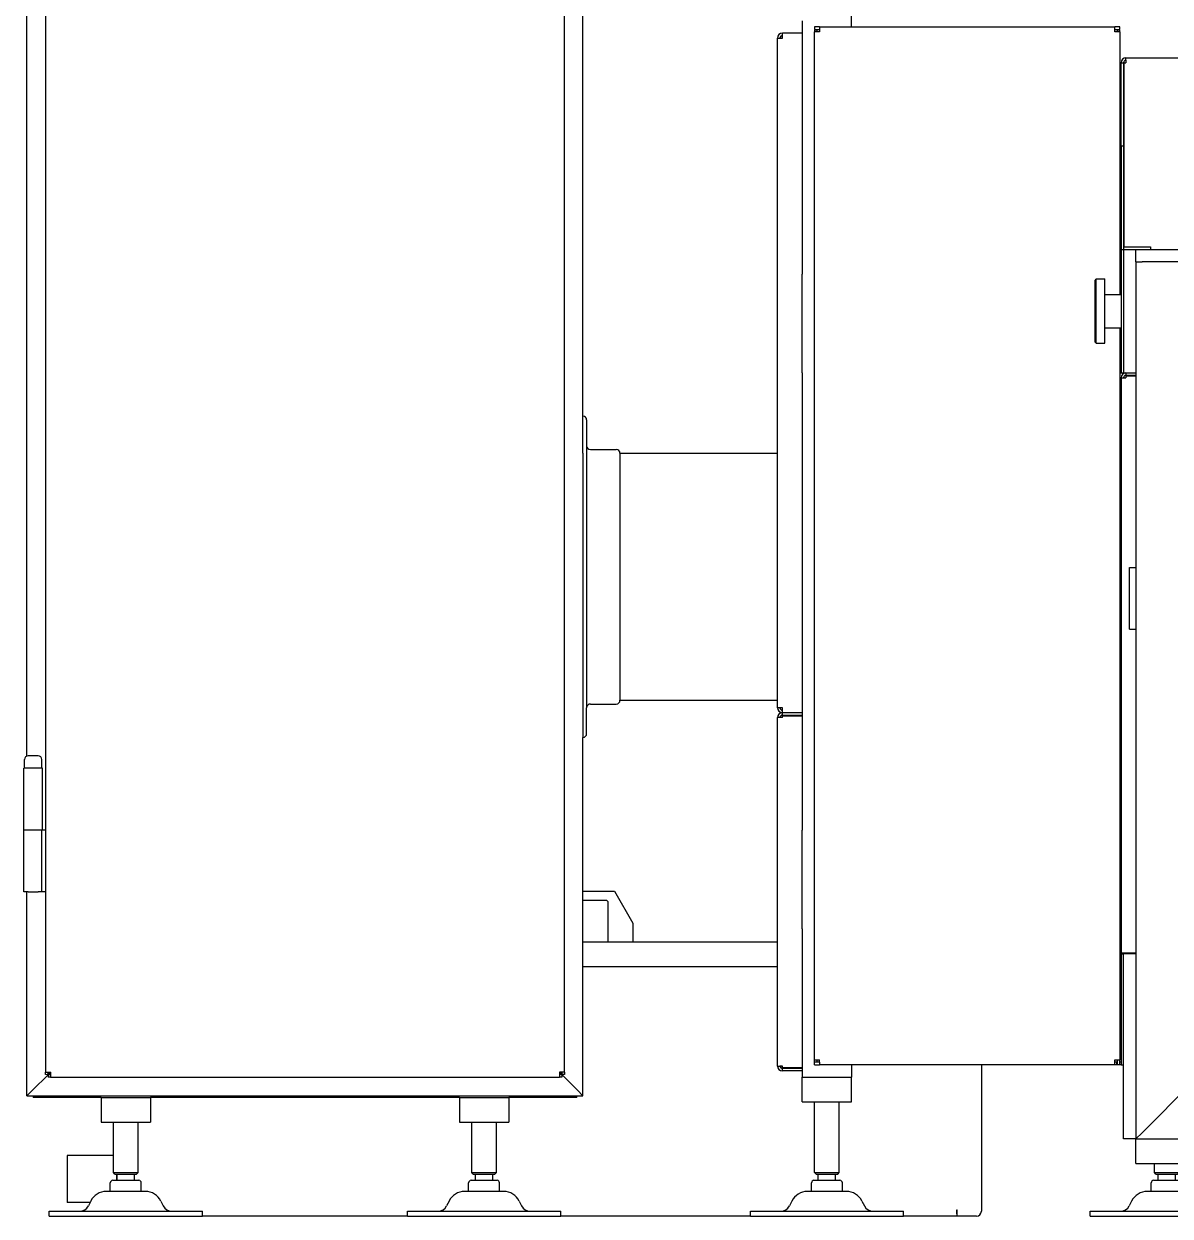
# Model space of a CAD drawing. Header units: millimetres. Extents: x -4653 to 8979, y -13943 to 4840.
# Drawn here: x 3809 to 4737, y 1132 to 2097 of the extents above; entities that cross this region are included whole.
import ezdxf

# ---------------------------------------------------------------- set-up
doc = ezdxf.new("R2010")
doc.units = ezdxf.units.MM

# ---------------------------------------------------------------- blocks, each defined once
blk = doc.blocks.new('TRAF_TO_Fe_40x20_L_40_1__483', base_point=(3871.72, 1208))
at = {"color": 7, "linetype": 'Continuous'}
for p, q in [((3871.72, 1228), (3881.72, 1228)), ((3871.72, 1228), (3871.72, 1208)), ((3881.72, 1228), (3901.72, 1228)), ((3901.72, 1228), (3911.72, 1228)), ((3911.72, 1228), (3911.72, 1208)), ((3871.72, 1208), (3881.72, 1208)), ((3881.72, 1208), (3901.72, 1208)), ((3901.72, 1208), (3911.72, 1208))]:
    blk.add_line(p, q, dxfattribs=at)
blk = doc.blocks.new('TRAF_TO_Fe_40x20_L_40__484', base_point=(4161.72, 1208))
at = {"color": 7, "linetype": 'Continuous'}
for p, q in [((4161.72, 1228), (4171.72, 1228)), ((4161.72, 1228), (4161.72, 1208)), ((4171.72, 1228), (4191.72, 1228)), ((4191.72, 1228), (4201.72, 1228)), ((4201.72, 1228), (4201.72, 1208)), ((4161.72, 1208), (4171.72, 1208)), ((4171.72, 1208), (4191.72, 1208)), ((4191.72, 1208), (4201.72, 1208))]:
    blk.add_line(p, q, dxfattribs=at)
blk = doc.blocks.new('LAMIERA_Fe_SP_1_5_SV_1430x440__485', base_point=(3816.72, 1228))
at = {"color": 7, "linetype": 'Continuous'}
for p, q in [((3816.72, 1229.5), (3816.72, 1228)), ((3871.72, 1228), (3816.72, 1228)), ((4161.72, 1228), (3911.72, 1228)), ((4256.72, 1228), (4201.72, 1228)), ((4256.72, 1228), (4256.72, 1229.5))]:
    blk.add_line(p, q, dxfattribs=at)
blk = doc.blocks.new('TUBO_QUADRO_40x3_L_450_1', base_point=(3811.72, 1229.5))
at = {"color": 7, "linetype": 'Continuous'}
for p, q in [((3828.79, 1246.5), (3816.22, 1234)), ((3830.72, 1248.5), (3828.79, 1246.5)), ((4242.72, 1248.5), (4244.72, 1246.57)), ((4244.72, 1246.57), (4257.22, 1234)), ((3816.22, 1234), (3811.72, 1229.5)), ((3811.72, 1229.5), (3816.72, 1229.5)), ((3816.72, 1229.5), (4226.22, 1229.5)), ((4226.22, 1229.5), (4256.72, 1229.5)), ((4256.72, 1229.5), (4261.72, 1229.5)), ((4257.22, 1234), (4261.72, 1229.5))]:
    blk.add_line(p, q, dxfattribs=at)
blk = doc.blocks.new('TUBO_QUADRO_Fe_40x3_L_2050_2__486', base_point=(3811.72, 1229.5))
at = {"color": 7, "linetype": 'Continuous'}
for p, q in [((3811.72, 1504.33), (3811.72, 2824.5)), ((3811.72, 1229.5), (3811.72, 1394.5)), ((3828.79, 1246.5), (3816.22, 1234)), ((3830.72, 1248.5), (3828.79, 1246.5)), ((3816.22, 1234), (3811.72, 1229.5))]:
    blk.add_line(p, q, dxfattribs=at)
blk = doc.blocks.new('LAMIERA_Fe_SP_1_5_SV_1916x506__489', base_point=(3826.72, 1244.5))
at = {"color": 7, "linetype": 'Continuous'}
for p, q in [((4246.72, 1248.5), (4246.72, 3070.5)), ((3826.72, 2824.5), (3826.72, 1444.5)), ((3826.72, 1444.5), (3826.72, 1394.5)), ((3826.72, 1394.5), (3826.72, 1248.5)), ((3826.72, 1248.5), (3828.72, 1248.5)), ((3826.72, 1246.57), (3826.72, 1248.5)), ((3828.79, 1246.5), (3826.72, 1246.57)), ((3828.79, 1246.5), (3828.72, 1248.5)), ((3828.72, 1248.5), (3830.72, 1248.5)), ((3828.79, 1246.5), (3828.79, 1244.5)), ((3830.72, 1246.5), (3828.79, 1246.5)), ((3830.72, 1248.5), (3830.72, 1246.5)), ((3830.72, 1246.5), (3830.72, 1244.5)), ((4242.72, 1248.5), (4242.72, 1246.5)), ((4244.72, 1248.5), (4242.72, 1248.5)), ((4244.72, 1246.57), (4242.72, 1246.5)), ((4242.72, 1246.5), (4242.72, 1244.5)), ((4244.72, 1246.57), (4244.65, 1244.5)), ((4246.72, 1248.5), (4244.72, 1248.5)), ((4244.72, 1248.5), (4244.72, 1246.57)), ((4246.72, 1246.57), (4244.72, 1246.57)), ((4246.72, 1248.5), (4246.72, 1246.57)), ((3830.72, 1244.5), (3828.79, 1244.5)), ((3830.72, 1244.5), (4242.72, 1244.5)), ((4244.65, 1244.5), (4242.72, 1244.5))]:
    blk.add_line(p, q, dxfattribs=at)
for points in [[(3830.72, 1248.5), (3829.96, 1248.07), (3829.31, 1247.57), (3828.89, 1247.07), (3828.79, 1246.5)], [(3828.79, 1246.5), (3829.3, 1246.66), (3829.79, 1247.09), (3830.29, 1247.74), (3830.72, 1248.5)], [(4242.72, 1248.5), (4243.16, 1247.74), (4243.65, 1247.09), (4244.15, 1246.66), (4244.72, 1246.57)], [(4244.72, 1246.57), (4244.57, 1247.08), (4244.14, 1247.57), (4243.48, 1248.07), (4242.72, 1248.5)]]:
    blk.add_spline(points, degree=3, dxfattribs=at)
blk = doc.blocks.new('TUBO_QUADRO_Fe_40x3_L_2050_3__491', base_point=(4221.72, 1229.5))
at = {"color": 7, "linetype": 'Continuous'}
for p, q in [((4261.72, 1779.5), (4261.72, 3289.5)), ((4261.72, 1775), (4261.72, 1779.5)), ((4261.72, 1773.39), (4261.72, 1775)), ((4261.72, 1765.61), (4261.72, 1773.39)), ((4261.72, 1764), (4261.72, 1765.61)), ((4261.72, 1749.5), (4261.72, 1764)), ((4261.72, 1749.5), (4261.72, 1748)), ((4261.72, 1748), (4261.72, 1741)), ((4261.72, 1741), (4261.72, 1558)), ((4261.72, 1558), (4261.72, 1551)), ((4261.72, 1551), (4261.72, 1549.5)), ((4261.72, 1549.5), (4261.72, 1535)), ((4261.72, 1535), (4261.72, 1533.39)), ((4261.72, 1533.39), (4261.72, 1525.61)), ((4261.72, 1525.61), (4261.72, 1524)), ((4261.72, 1524), (4261.72, 1519.5)), ((4261.72, 1229.5), (4261.72, 1519.5)), ((4242.72, 1248.5), (4244.72, 1246.57)), ((4244.72, 1246.57), (4257.22, 1234)), ((4257.22, 1234), (4261.72, 1229.5))]:
    blk.add_line(p, q, dxfattribs=at)
blk = doc.blocks.new('p2_1__495', base_point=(3809.22, 1394.5))
at = {"color": 7, "linetype": 'Continuous'}
for p, q in [((3823.79, 1444.5), (3809.22, 1444.5)), ((3809.22, 1394.5), (3809.22, 1444.5)), ((3824.22, 1444.5), (3823.79, 1444.5)), ((3823.79, 1394.5), (3823.79, 1444.5)), ((3826.72, 1444.5), (3824.22, 1444.5)), ((3812.72, 1394.5), (3809.22, 1394.5)), ((3812.72, 1394.5), (3813.72, 1394.5)), ((3813.72, 1394.5), (3819.72, 1394.5)), ((3819.72, 1394.5), (3820.72, 1394.5)), ((3823.79, 1394.5), (3820.72, 1394.5)), ((3826.72, 1394.5), (3823.79, 1394.5))]:
    blk.add_line(p, q, dxfattribs=at)
blk = doc.blocks.new('p2__496', base_point=(3809.22, 1444.5))
at = {"color": 7, "linetype": 'Continuous'}
for p, q in [((3809.72, 1494.5), (3809.22, 1494.5)), ((3809.22, 1444.5), (3809.22, 1494.5)), ((3822.88, 1494.5), (3809.72, 1494.5)), ((3823.72, 1494.5), (3822.88, 1494.5)), ((3824.22, 1494.5), (3823.72, 1494.5)), ((3824.22, 1444.5), (3824.22, 1494.5)), ((3823.79, 1444.5), (3809.22, 1444.5))]:
    blk.add_line(p, q, dxfattribs=at)
blk = doc.blocks.new('p1__497', base_point=(3809.72, 1494.5))
at = {"color": 7, "linetype": 'Continuous'}
for p, q in [((3809.72, 1494.5), (3809.72, 1501.5)), ((3820.72, 1504.5), (3812.72, 1504.5)), ((3823.72, 1494.5), (3823.72, 1501.5))]:
    blk.add_line(p, q, dxfattribs=at)
for centre, start, end in [((3812.72, 1501.5), 90, 180), ((3820.72, 1501.5), 360, 90)]:
    blk.add_arc(centre, 3, start, end, dxfattribs=at)
blk = doc.blocks.new('cerniera_con_perno_a_sfilare_da_100_1_1_1', base_point=(3809.22, 1394.5))
for name, p in [('p1__497', (3809.72, 1494.5)), ('p2__496', (3809.22, 1444.5)), ('p2_1__495', (3809.22, 1394.5))]:
    blk.add_blockref(name, p)
blk = doc.blocks.new('RBTESALDA001528_TORRE_Fe_VERN__ABBATT___498', base_point=(3809.22, 1208))
for name, p in [('TUBO_QUADRO_Fe_40x3_L_2050_2__486', (3811.72, 1229.5)), ('TUBO_QUADRO_Fe_40x3_L_2050_3__491', (4221.72, 1229.5)), ('LAMIERA_Fe_SP_1_5_SV_1916x506__489', (3826.72, 1244.5)), ('cerniera_con_perno_a_sfilare_da_100_1_1_1', (3809.22, 1394.5)), ('TUBO_QUADRO_40x3_L_450_1', (3811.72, 1229.5)), ('LAMIERA_Fe_SP_1_5_SV_1430x440__485', (3816.72, 1228)), ('TRAF_TO_Fe_40x20_L_40_1__483', (3871.72, 1208)), ('TRAF_TO_Fe_40x20_L_40__484', (4161.72, 1208))]:
    blk.add_blockref(name, p)
blk = doc.blocks.new('FIT_GR_TORRE_DI_ABBATTIMENTO__499', base_point=(3599.72, 1208))
blk.add_blockref('RBTESALDA001528_TORRE_Fe_VERN__ABBATT___498', (3809.22, 1208))
blk = doc.blocks.new('MNT069000010000E_A_2_2_1_1_1_1_1_1__500', base_point=(4119.72, 1132))
at = {"color": 7, "linetype": 'Continuous'}
for p, q in [((4171.72, 1167.25), (4171.72, 1208)), ((4191.72, 1167.25), (4191.72, 1208)), ((4169.22, 1152), (4169.22, 1159)), ((4171.22, 1161), (4174.72, 1161)), ((4171.72, 1167.25), (4191.72, 1167.25)), ((4172.97, 1166), (4171.72, 1167.25)), ((4172.97, 1166), (4174.72, 1166)), ((4174.72, 1166), (4188.72, 1166)), ((4174.72, 1161), (4174.72, 1166)), ((4174.72, 1161), (4181.72, 1161)), ((4181.72, 1161), (4188.72, 1161)), ((4188.72, 1166), (4190.47, 1166)), ((4188.72, 1161), (4188.72, 1166)), ((4188.72, 1161), (4192.22, 1161)), ((4190.47, 1166), (4191.72, 1167.25)), ((4194.22, 1152), (4194.22, 1159)), ((4169.22, 1152), (4165.87, 1152)), ((4181.72, 1152), (4169.22, 1152)), ((4194.22, 1152), (4181.72, 1152)), ((4197.57, 1152), (4194.22, 1152)), ((4153.35, 1144.26), (4151.43, 1140.42)), ((4210.09, 1144.26), (4212.01, 1140.42)), ((4119.72, 1136), (4144.28, 1136)), ((4119.72, 1132), (4119.72, 1136)), ((4119.72, 1132), (4243.72, 1132)), ((4144.28, 1136), (4181.72, 1136)), ((4181.72, 1136), (4219.17, 1136)), ((4219.17, 1136), (4243.72, 1136)), ((4243.72, 1132), (4243.72, 1136))]:
    blk.add_line(p, q, dxfattribs=at)
for centre, radius, start, end in [((4171.22, 1159), 2, 90, 180), ((4192.22, 1159), 2, 0, 90), ((4165.87, 1138), 14, 90, 153.43494), ((4197.57, 1138), 14, 26.56506, 90), ((4144.28, 1144), 8, 270, 333.43494), ((4219.17, 1144), 8, 206.56506, 270)]:
    blk.add_arc(centre, radius, start, end, dxfattribs=at)
blk = doc.blocks.new('MNT069000010000E_A_2_2_1_1_1_1_1_1_1__501', base_point=(3829.72, 1132))
at = {"color": 7, "linetype": 'Continuous'}
for p, q in [((3881.72, 1167.25), (3881.72, 1208)), ((3901.72, 1167.25), (3901.72, 1208)), ((3879.22, 1152), (3879.22, 1159)), ((3881.22, 1161), (3884.72, 1161)), ((3881.72, 1167.25), (3901.72, 1167.25)), ((3882.97, 1166), (3881.72, 1167.25)), ((3882.97, 1166), (3884.72, 1166)), ((3884.72, 1161), (3884.72, 1166)), ((3884.72, 1166), (3898.72, 1166)), ((3884.72, 1161), (3891.72, 1161)), ((3891.72, 1161), (3898.72, 1161)), ((3898.72, 1161), (3898.72, 1166)), ((3898.72, 1166), (3900.47, 1166)), ((3898.72, 1161), (3902.22, 1161)), ((3900.47, 1166), (3901.72, 1167.25)), ((3904.22, 1152), (3904.22, 1159)), ((3879.22, 1152), (3875.87, 1152)), ((3891.72, 1152), (3879.22, 1152)), ((3904.22, 1152), (3891.72, 1152)), ((3907.57, 1152), (3904.22, 1152)), ((3863.35, 1144.26), (3861.43, 1140.42)), ((3920.09, 1144.26), (3922.01, 1140.42)), ((3829.72, 1136), (3854.28, 1136)), ((3829.72, 1132), (3829.72, 1136)), ((3829.72, 1132), (3888.22, 1132)), ((3854.28, 1136), (3884.22, 1136)), ((3884.22, 1136), (3886.22, 1136)), ((3886.22, 1136), (3891.72, 1136)), ((3888.22, 1132), (3903.72, 1132)), ((3891.72, 1136), (3904.22, 1136)), ((3903.72, 1132), (3904.22, 1132)), ((3904.22, 1136), (3929.17, 1136)), ((3904.22, 1132), (3953.72, 1132)), ((3929.17, 1136), (3953.72, 1136)), ((3953.72, 1132), (3953.72, 1136))]:
    blk.add_line(p, q, dxfattribs=at)
for centre, radius, start, end in [((3881.22, 1159), 2, 90, 180), ((3902.22, 1159), 2, 0, 90), ((3875.87, 1138), 14, 90, 153.43494), ((3907.57, 1138), 14, 26.56506, 90), ((3854.28, 1144), 8, 270, 333.43494), ((3929.17, 1144), 8, 206.56506, 270)]:
    blk.add_arc(centre, radius, start, end, dxfattribs=at)
blk = doc.blocks.new('MANIGLIA_ELESA_M443_140_N_CH_Codice_37131__502', base_point=(4261.72, 1354))
at = {"color": 7, "linetype": 'Continuous'}
for p, q in [((4261.72, 1395), (4287.22, 1395)), ((4287.22, 1395), (4302.22, 1369)), ((4280.22, 1387.5), (4261.72, 1387.5)), ((4282.22, 1354), (4282.22, 1385.5)), ((4302.22, 1369), (4302.22, 1354))]:
    blk.add_line(p, q, dxfattribs=at)
blk.add_arc((4280.22, 1385.5), 2, 0, 90, dxfattribs=at)
blk = doc.blocks.new('COPERCHIO_CENTRALE_R0378N00__503', base_point=(4261.72, 1334))
at = {"color": 7, "linetype": 'Continuous'}
for p, q in [((4261.72, 1354), (4282.22, 1354)), ((4282.22, 1354), (4302.22, 1354)), ((4302.22, 1354), (4419.22, 1354)), ((4261.72, 1334), (4419.22, 1334))]:
    blk.add_line(p, q, dxfattribs=at)
blk = doc.blocks.new('LAMIERA_INOX_A304_SP_2_Sv_496x252__504', base_point=(4564.22, 1132))
at = {"color": 7, "linetype": 'Continuous'}
for p, q in [((4564.72, 1134), (4564.22, 1134)), ((4564.72, 1132), (4564.22, 1132))]:
    blk.add_line(p, q, dxfattribs=at)
blk = doc.blocks.new('MANICOTTO_INOX_1_GAS_L_40__505', base_point=(3844.22, 1143))
at = {"color": 7, "linetype": 'Continuous'}
for p, q in [((3881.72, 1181), (3844.22, 1181)), ((3844.22, 1181), (3844.22, 1143)), ((3862.72, 1143), (3844.22, 1143))]:
    blk.add_line(p, q, dxfattribs=at)
blk = doc.blocks.new('LAMIERA_INOX_A304_Sp__2_Sv_700x252__506', base_point=(3884.22, 1132))
at = {"color": 7, "linetype": 'Continuous'}
for p, q in [((4584.22, 1254.5), (4584.22, 1136)), ((3884.22, 1166), (3884.22, 1161)), ((4119.72, 1132), (3953.72, 1132)), ((4397.22, 1132), (4243.72, 1132)), ((4564.22, 1132), (4521.22, 1132)), ((4564.22, 1137), (4564.72, 1137)), ((4564.22, 1134), (4564.22, 1137)), ((4564.22, 1134), (4564.22, 1132)), ((4564.72, 1134), (4564.72, 1137)), ((4564.72, 1132), (4564.72, 1134)), ((4580.22, 1132), (4564.72, 1132))]:
    blk.add_line(p, q, dxfattribs=at)
blk.add_arc((4580.22, 1136), 4, 270, 0, dxfattribs=at)
blk = doc.blocks.new('BACINELLA_33_lt__507', base_point=(3844.22, 1132))
for name, p in [('LAMIERA_INOX_A304_Sp__2_Sv_700x252__506', (3884.22, 1132)), ('MANICOTTO_INOX_1_GAS_L_40__505', (3844.22, 1143)), ('LAMIERA_INOX_A304_SP_2_Sv_496x252__504', (4564.22, 1132))]:
    blk.add_blockref(name, p)
blk = doc.blocks.new('GR_BACINELLA_33_lt__508', base_point=(3844.22, 1132))
for name, p in [('MANIGLIA_ELESA_M443_140_N_CH_Codice_37131__502', (4261.72, 1354)), ('COPERCHIO_CENTRALE_R0378N00__503', (4261.72, 1334)), ('BACINELLA_33_lt__507', (3844.22, 1132))]:
    blk.add_blockref(name, p)
blk = doc.blocks.new('MNT069000010000E_A_2_2_1_1_1_1_1__509', base_point=(4397.22, 1132))
at = {"color": 7, "linetype": 'Continuous'}
for p, q in [((4449.22, 1258.5), (4449.22, 1364.75)), ((4449.22, 1257), (4449.22, 1258.5)), ((4449.22, 1254.5), (4449.22, 1256.5)), ((4449.22, 1167.25), (4449.22, 1224.5)), ((4469.22, 1167.25), (4469.22, 1224.5)), ((4446.72, 1152), (4446.72, 1159)), ((4448.72, 1161), (4452.22, 1161)), ((4449.22, 1167.25), (4469.22, 1167.25)), ((4450.47, 1166), (4449.22, 1167.25)), ((4450.47, 1166), (4452.22, 1166)), ((4452.22, 1166), (4466.22, 1166)), ((4452.22, 1161), (4452.22, 1166)), ((4452.22, 1161), (4459.22, 1161)), ((4459.22, 1161), (4466.22, 1161)), ((4466.22, 1166), (4467.97, 1166)), ((4466.22, 1161), (4466.22, 1166)), ((4466.22, 1161), (4469.72, 1161)), ((4467.97, 1166), (4469.22, 1167.25)), ((4471.72, 1152), (4471.72, 1159)), ((4446.72, 1152), (4443.37, 1152)), ((4459.22, 1152), (4446.72, 1152)), ((4471.72, 1152), (4459.22, 1152)), ((4475.07, 1152), (4471.72, 1152)), ((4430.85, 1144.26), (4428.93, 1140.42)), ((4487.59, 1144.26), (4489.51, 1140.42)), ((4397.22, 1136), (4421.78, 1136)), ((4397.22, 1132), (4397.22, 1136)), ((4397.22, 1132), (4521.22, 1132)), ((4421.78, 1136), (4459.22, 1136)), ((4459.22, 1136), (4496.67, 1136)), ((4496.67, 1136), (4521.22, 1136)), ((4521.22, 1132), (4521.22, 1136))]:
    blk.add_line(p, q, dxfattribs=at)
for centre, radius, start, end in [((4448.72, 1159), 2, 90, 180), ((4469.72, 1159), 2, 0, 90), ((4443.37, 1138), 14, 90, 153.43494), ((4475.07, 1138), 14, 26.56506, 90), ((4421.78, 1144), 8, 270, 333.43494), ((4496.67, 1144), 8, 206.56506, 270)]:
    blk.add_arc(centre, radius, start, end, dxfattribs=at)
blk = doc.blocks.new('MNT069000010000E_A_2_2_1_1__510', base_point=(4672.22, 1132))
at = {"color": 7, "linetype": 'Continuous'}
for p, q in [((4724.22, 1167.25), (4724.22, 1174.5)), ((4744.22, 1167.25), (4744.22, 1174.5)), ((4721.72, 1152), (4721.72, 1159)), ((4723.72, 1161), (4727.22, 1161)), ((4725.47, 1166), (4724.22, 1167.25)), ((4724.22, 1167.25), (4744.22, 1167.25)), ((4725.47, 1166), (4727.22, 1166)), ((4727.22, 1166), (4741.22, 1166)), ((4727.22, 1161), (4727.22, 1166)), ((4727.22, 1161), (4734.22, 1161)), ((4734.22, 1161), (4741.22, 1161)), ((4741.22, 1161), (4741.22, 1166)), ((4741.22, 1166), (4742.97, 1166)), ((4741.22, 1161), (4744.72, 1161)), ((4742.97, 1166), (4744.22, 1167.25)), ((4746.72, 1152), (4746.72, 1159)), ((4721.72, 1152), (4718.37, 1152)), ((4734.22, 1152), (4721.72, 1152)), ((4746.72, 1152), (4734.22, 1152)), ((4750.07, 1152), (4746.72, 1152)), ((4705.85, 1144.26), (4703.93, 1140.42)), ((4762.59, 1144.26), (4764.51, 1140.42)), ((4672.22, 1136), (4696.78, 1136)), ((4672.22, 1132), (4672.22, 1136)), ((4672.22, 1132), (4722.22, 1132)), ((4696.78, 1136), (4722.22, 1136)), ((4722.22, 1136), (4734.22, 1136)), ((4722.22, 1132), (4796.22, 1132)), ((4734.22, 1136), (4746.78, 1136)), ((4746.78, 1136), (4771.67, 1136)), ((4771.67, 1136), (4784.22, 1136)), ((4784.22, 1136), (4796.22, 1136)), ((4796.22, 1132), (4796.22, 1136))]:
    blk.add_line(p, q, dxfattribs=at)
for centre, radius, start, end in [((4723.72, 1159), 2, 90, 180), ((4744.72, 1159), 2, 0, 90), ((4718.37, 1138), 14, 90, 153.43494), ((4750.07, 1138), 14, 26.56506, 90), ((4696.78, 1144), 8, 270, 333.43494), ((4771.67, 1144), 8, 206.56506, 270)]:
    blk.add_arc(centre, radius, start, end, dxfattribs=at)
blk = doc.blocks.new('LAMIERA_INOX_Sp_1__515', base_point=(4696.22, 1919.5))
at = {"color": 7, "linetype": 'Continuous'}
blk.add_line((4697.22, 1919.5), (4696.22, 1919.5), dxfattribs=at)
blk = doc.blocks.new('ANGOLARE_30x30_CORIAS_L_270', base_point=(4696.22, 1752.5))
at = {"color": 7, "linetype": 'Continuous'}
for p, q in [((4696.22, 1779.5), (4697.22, 1779.5)), ((4696.22, 1752.5), (4697.22, 1752.5))]:
    blk.add_line(p, q, dxfattribs=at)
blk = doc.blocks.new('ANGOLARI_10', base_point=(4696.22, 1752.5))
blk.add_blockref('ANGOLARE_30x30_CORIAS_L_270', (4696.22, 1752.5))
blk = doc.blocks.new('CASSONE_PORTA_FILTRI_ASPIRAZIONE_INOX_P32540N', base_point=(4696.22, 1752.5))
for name, p in [('LAMIERA_INOX_Sp_1__515', (4696.22, 1919.5)), ('ANGOLARI_10', (4696.22, 1752.5))]:
    blk.add_blockref(name, p)
blk = doc.blocks.new('ANGOLARE_ZINCATO_30x30_CORIAS_L_910__516', base_point=(4261.72, 1749.5))
at = {"color": 7, "linetype": 'Continuous'}
blk.add_line((4267.72, 1752.5), (4288.72, 1752.5), dxfattribs=at)
for centre, start, end in [((4261.72, 1776.5), 0, 90), ((4267.72, 1755.5), 180, 270), ((4288.72, 1749.5), 0, 90)]:
    blk.add_arc(centre, 3, start, end, dxfattribs=at)
blk = doc.blocks.new('ANGOLARE_ZINCATO_30x30_CORIAS_L_910_1', base_point=(4261.72, 1519.5))
at = {"color": 7, "linetype": 'Continuous'}
blk.add_line((4267.72, 1546.5), (4288.72, 1546.5), dxfattribs=at)
for centre, start, end in [((4267.72, 1543.5), 90, 180), ((4288.72, 1549.5), 270, 0), ((4261.72, 1522.5), 270, 0)]:
    blk.add_arc(centre, 3, start, end, dxfattribs=at)
blk = doc.blocks.new('ANGOLARE_ZINCATO_30x30_CORIAS_L_260__517', base_point=(4261.72, 1519.5))
at = {"color": 7, "linetype": 'Continuous'}
for p, q in [((4264.72, 1776.5), (4264.72, 1775)), ((4264.72, 1775), (4264.72, 1773.39)), ((4264.72, 1773.39), (4264.72, 1765.61)), ((4264.72, 1765.61), (4264.72, 1764)), ((4264.72, 1764), (4264.72, 1755.5)), ((4264.72, 1755.5), (4264.72, 1543.5)), ((4267.72, 1752.5), (4288.72, 1752.5)), ((4291.72, 1749.5), (4291.72, 1549.5)), ((4267.72, 1546.5), (4288.72, 1546.5)), ((4264.72, 1535), (4264.72, 1543.5)), ((4264.72, 1533.39), (4264.72, 1535)), ((4264.72, 1525.61), (4264.72, 1533.39)), ((4264.72, 1524), (4264.72, 1525.61)), ((4264.72, 1522.5), (4264.72, 1524))]:
    blk.add_line(p, q, dxfattribs=at)
for centre, start, end in [((4261.72, 1776.5), 0, 90), ((4267.72, 1755.5), 180, 270), ((4288.72, 1749.5), 0, 90), ((4267.72, 1543.5), 90, 180), ((4288.72, 1549.5), 270, 0), ((4261.72, 1522.5), 270, 0)]:
    blk.add_arc(centre, 3, start, end, dxfattribs=at)
blk = doc.blocks.new('LAMIERA_INOX_Sp_1__518', base_point=(4291.72, 1549.5))
at = {"color": 7, "linetype": 'Continuous'}
for p, q in [((4291.72, 1749.5), (4419.22, 1749.5)), ((4696.22, 1749.5), (4697.22, 1749.5)), ((4291.72, 1549.5), (4419.22, 1549.5)), ((4696.22, 1549.5), (4697.22, 1549.5))]:
    blk.add_line(p, q, dxfattribs=at)
blk = doc.blocks.new('TUBO_ASPIRAZIONE_A_SECCO_INOX_P32539N__519', base_point=(4261.72, 1519.5))
for name, p in [('ANGOLARE_ZINCATO_30x30_CORIAS_L_910__516', (4261.72, 1749.5)), ('ANGOLARE_ZINCATO_30x30_CORIAS_L_260__517', (4261.72, 1519.5)), ('LAMIERA_INOX_Sp_1__518', (4291.72, 1549.5)), ('ANGOLARE_ZINCATO_30x30_CORIAS_L_910_1', (4261.72, 1519.5))]:
    blk.add_blockref(name, p)
blk = doc.blocks.new('GR_ASPIRAZIONE_POLVERI__521', base_point=(4261.72, 1519.5))
for name, p in [('CASSONE_PORTA_FILTRI_ASPIRAZIONE_INOX_P32540N', (4696.22, 1752.5)), ('TUBO_ASPIRAZIONE_A_SECCO_INOX_P32539N__519', (4261.72, 1519.5))]:
    blk.add_blockref(name, p)
blk = doc.blocks.new('MNT069000010000E_A_2_2_1_1_1_1_1_1__550', base_point=(4119.72, 1132))
at = {"color": 7, "linetype": 'Continuous'}
for p, q in [((4171.72, 1167.25), (4171.72, 1208)), ((4191.72, 1167.25), (4191.72, 1208)), ((4169.22, 1152), (4169.22, 1159)), ((4171.22, 1161), (4174.72, 1161)), ((4171.72, 1167.25), (4191.72, 1167.25)), ((4172.97, 1166), (4171.72, 1167.25)), ((4172.97, 1166), (4174.72, 1166)), ((4174.72, 1166), (4188.72, 1166)), ((4174.72, 1161), (4174.72, 1166)), ((4174.72, 1161), (4181.72, 1161)), ((4181.72, 1161), (4188.72, 1161)), ((4188.72, 1166), (4190.47, 1166)), ((4188.72, 1161), (4188.72, 1166)), ((4188.72, 1161), (4192.22, 1161)), ((4190.47, 1166), (4191.72, 1167.25)), ((4194.22, 1152), (4194.22, 1159)), ((4169.22, 1152), (4165.87, 1152)), ((4181.72, 1152), (4169.22, 1152)), ((4194.22, 1152), (4181.72, 1152)), ((4197.57, 1152), (4194.22, 1152)), ((4153.35, 1144.26), (4151.43, 1140.42)), ((4210.09, 1144.26), (4212.01, 1140.42)), ((4119.72, 1136), (4144.28, 1136)), ((4119.72, 1132), (4119.72, 1136)), ((4119.72, 1132), (4243.72, 1132)), ((4144.28, 1136), (4181.72, 1136)), ((4181.72, 1136), (4219.17, 1136)), ((4219.17, 1136), (4243.72, 1136)), ((4243.72, 1132), (4243.72, 1136))]:
    blk.add_line(p, q, dxfattribs=at)
for centre, radius, start, end in [((4171.22, 1159), 2, 90, 180), ((4192.22, 1159), 2, 0, 90), ((4165.87, 1138), 14, 90, 153.43494), ((4197.57, 1138), 14, 26.56506, 90), ((4144.28, 1144), 8, 270, 333.43494), ((4219.17, 1144), 8, 206.56506, 270)]:
    blk.add_arc(centre, radius, start, end, dxfattribs=at)
blk = doc.blocks.new('MNT069000010000E_A_2_2_1_1_1_1_1_1_1__551', base_point=(3829.72, 1132))
at = {"color": 7, "linetype": 'Continuous'}
for p, q in [((3881.72, 1167.25), (3881.72, 1208)), ((3901.72, 1167.25), (3901.72, 1208)), ((3879.22, 1152), (3879.22, 1159)), ((3881.22, 1161), (3884.72, 1161)), ((3881.72, 1167.25), (3901.72, 1167.25)), ((3882.97, 1166), (3881.72, 1167.25)), ((3882.97, 1166), (3884.72, 1166)), ((3884.72, 1161), (3884.72, 1166)), ((3884.72, 1166), (3898.72, 1166)), ((3884.72, 1161), (3891.72, 1161)), ((3891.72, 1161), (3898.72, 1161)), ((3898.72, 1161), (3898.72, 1166)), ((3898.72, 1166), (3900.47, 1166)), ((3898.72, 1161), (3902.22, 1161)), ((3900.47, 1166), (3901.72, 1167.25)), ((3904.22, 1152), (3904.22, 1159)), ((3879.22, 1152), (3875.87, 1152)), ((3891.72, 1152), (3879.22, 1152)), ((3904.22, 1152), (3891.72, 1152)), ((3907.57, 1152), (3904.22, 1152)), ((3863.35, 1144.26), (3861.43, 1140.42)), ((3920.09, 1144.26), (3922.01, 1140.42)), ((3829.72, 1136), (3854.28, 1136)), ((3829.72, 1132), (3829.72, 1136)), ((3829.72, 1132), (3888.22, 1132)), ((3854.28, 1136), (3884.22, 1136)), ((3884.22, 1136), (3886.22, 1136)), ((3886.22, 1136), (3891.72, 1136)), ((3888.22, 1132), (3903.72, 1132)), ((3891.72, 1136), (3904.22, 1136)), ((3903.72, 1132), (3904.22, 1132)), ((3904.22, 1136), (3929.17, 1136)), ((3904.22, 1132), (3953.72, 1132)), ((3929.17, 1136), (3953.72, 1136)), ((3953.72, 1132), (3953.72, 1136))]:
    blk.add_line(p, q, dxfattribs=at)
for centre, radius, start, end in [((3881.22, 1159), 2, 90, 180), ((3902.22, 1159), 2, 0, 90), ((3875.87, 1138), 14, 90, 153.43494), ((3907.57, 1138), 14, 26.56506, 90), ((3854.28, 1144), 8, 270, 333.43494), ((3929.17, 1144), 8, 206.56506, 270)]:
    blk.add_arc(centre, radius, start, end, dxfattribs=at)
blk = doc.blocks.new('MNT069000010000E_A_2_2_1_1_1_1_1__552', base_point=(4397.22, 1132))
at = {"color": 7, "linetype": 'Continuous'}
for p, q in [((4449.22, 1258.5), (4449.22, 1364.75)), ((4449.22, 1257), (4449.22, 1258.5)), ((4449.22, 1254.5), (4449.22, 1256.5)), ((4449.22, 1167.25), (4449.22, 1224.5)), ((4469.22, 1167.25), (4469.22, 1224.5)), ((4446.72, 1152), (4446.72, 1159)), ((4448.72, 1161), (4452.22, 1161)), ((4449.22, 1167.25), (4469.22, 1167.25)), ((4450.47, 1166), (4449.22, 1167.25)), ((4450.47, 1166), (4452.22, 1166)), ((4452.22, 1166), (4466.22, 1166)), ((4452.22, 1161), (4452.22, 1166)), ((4452.22, 1161), (4459.22, 1161)), ((4459.22, 1161), (4466.22, 1161)), ((4466.22, 1166), (4467.97, 1166)), ((4466.22, 1161), (4466.22, 1166)), ((4466.22, 1161), (4469.72, 1161)), ((4467.97, 1166), (4469.22, 1167.25)), ((4471.72, 1152), (4471.72, 1159)), ((4446.72, 1152), (4443.37, 1152)), ((4459.22, 1152), (4446.72, 1152)), ((4471.72, 1152), (4459.22, 1152)), ((4475.07, 1152), (4471.72, 1152)), ((4430.85, 1144.26), (4428.93, 1140.42)), ((4487.59, 1144.26), (4489.51, 1140.42)), ((4397.22, 1136), (4421.78, 1136)), ((4397.22, 1132), (4397.22, 1136)), ((4397.22, 1132), (4521.22, 1132)), ((4421.78, 1136), (4459.22, 1136)), ((4459.22, 1136), (4496.67, 1136)), ((4496.67, 1136), (4521.22, 1136)), ((4521.22, 1132), (4521.22, 1136))]:
    blk.add_line(p, q, dxfattribs=at)
for centre, radius, start, end in [((4448.72, 1159), 2, 90, 180), ((4469.72, 1159), 2, 0, 90), ((4443.37, 1138), 14, 90, 153.43494), ((4475.07, 1138), 14, 26.56506, 90), ((4421.78, 1144), 8, 270, 333.43494), ((4496.67, 1144), 8, 206.56506, 270)]:
    blk.add_arc(centre, radius, start, end, dxfattribs=at)
blk = doc.blocks.new('TUBOLARE_Fe_80x40x3_L_268__553', base_point=(4696.22, 1814.5))
at = {"color": 7, "linetype": 'Continuous'}
for p, q in [((4696.22, 1894.5), (4697.22, 1894.5)), ((4696.22, 1814.5), (4697.22, 1814.5))]:
    blk.add_line(p, q, dxfattribs=at)
blk = doc.blocks.new('TUBOLARE_FISSAGGIO_CABINA_AL_TELAIO_P32895N_1', base_point=(4696.22, 1814.5))
blk.add_blockref('TUBOLARE_Fe_80x40x3_L_268__553', (4696.22, 1814.5))
blk = doc.blocks.new('MNT060GANCIOM27E_A_1__554', base_point=(4676.22, 1838.5))
at = {"color": 7, "linetype": 'Continuous'}
for p, q in [((4676.22, 1839.5), (4676.22, 1889.5)), ((4677.22, 1890.5), (4684.22, 1890.5)), ((4677.22, 1838.5), (4677.22, 1890.5)), ((4684.22, 1878), (4684.22, 1890.5)), ((4684.22, 1878), (4697.22, 1878)), ((4684.22, 1851), (4684.22, 1878)), ((4684.22, 1851), (4697.22, 1851)), ((4684.22, 1838.5), (4684.22, 1851)), ((4677.22, 1838.5), (4684.22, 1838.5))]:
    blk.add_line(p, q, dxfattribs=at)
for points in [[(4676.22, 1889.5), (4676.47, 1889.75), (4676.72, 1890), (4676.97, 1890.25), (4677.22, 1890.5)], [(4677.22, 1838.5), (4676.97, 1838.75), (4676.72, 1839), (4676.47, 1839.25), (4676.22, 1839.5)]]:
    blk.add_spline(points, degree=3, dxfattribs=at)
blk = doc.blocks.new('TUBOLARE_Fe_80x40x3_L_268__555', base_point=(4696.22, 1364.5))
at = {"color": 7, "linetype": 'Continuous'}
for p, q in [((4696.22, 1444.5), (4697.22, 1444.5)), ((4696.22, 1364.5), (4697.22, 1364.5))]:
    blk.add_line(p, q, dxfattribs=at)
blk = doc.blocks.new('TUBOLARE_FISSAGGIO_CABINA_AL_TELAIO_P32895N', base_point=(4696.22, 1364.5))
blk.add_blockref('TUBOLARE_Fe_80x40x3_L_268__555', (4696.22, 1364.5))
blk = doc.blocks.new('MNT069000010000E_A_2_2_1_1__556', base_point=(4672.22, 1132))
at = {"color": 7, "linetype": 'Continuous'}
for p, q in [((4724.22, 1167.25), (4724.22, 1174.5)), ((4744.22, 1167.25), (4744.22, 1174.5)), ((4721.72, 1152), (4721.72, 1159)), ((4723.72, 1161), (4727.22, 1161)), ((4725.47, 1166), (4724.22, 1167.25)), ((4724.22, 1167.25), (4744.22, 1167.25)), ((4725.47, 1166), (4727.22, 1166)), ((4727.22, 1166), (4741.22, 1166)), ((4727.22, 1161), (4727.22, 1166)), ((4727.22, 1161), (4734.22, 1161)), ((4734.22, 1161), (4741.22, 1161)), ((4741.22, 1161), (4741.22, 1166)), ((4741.22, 1166), (4742.97, 1166)), ((4741.22, 1161), (4744.72, 1161)), ((4742.97, 1166), (4744.22, 1167.25)), ((4746.72, 1152), (4746.72, 1159)), ((4721.72, 1152), (4718.37, 1152)), ((4734.22, 1152), (4721.72, 1152)), ((4746.72, 1152), (4734.22, 1152)), ((4750.07, 1152), (4746.72, 1152)), ((4705.85, 1144.26), (4703.93, 1140.42)), ((4762.59, 1144.26), (4764.51, 1140.42)), ((4672.22, 1136), (4696.78, 1136)), ((4672.22, 1132), (4672.22, 1136)), ((4672.22, 1132), (4722.22, 1132)), ((4696.78, 1136), (4722.22, 1136)), ((4722.22, 1136), (4734.22, 1136)), ((4722.22, 1132), (4796.22, 1132)), ((4734.22, 1136), (4746.78, 1136)), ((4746.78, 1136), (4771.67, 1136)), ((4771.67, 1136), (4784.22, 1136)), ((4784.22, 1136), (4796.22, 1136)), ((4796.22, 1132), (4796.22, 1136))]:
    blk.add_line(p, q, dxfattribs=at)
for centre, radius, start, end in [((4723.72, 1159), 2, 90, 180), ((4744.72, 1159), 2, 0, 90), ((4718.37, 1138), 14, 90, 153.43494), ((4750.07, 1138), 14, 26.56506, 90), ((4696.78, 1144), 8, 270, 333.43494), ((4771.67, 1144), 8, 206.56506, 270)]:
    blk.add_arc(centre, radius, start, end, dxfattribs=at)
blk = doc.blocks.new('CARTER_DX_INF__USCITA_LATO_TORRE__558', base_point=(4697.22, 1254.5))
at = {"color": 7, "linetype": 'Continuous'}
for p, q in [((4701.22, 1814.5), (4709.22, 1814.5)), ((4701.22, 1814.5), (4701.22, 1812.5)), ((4697.22, 1810.5), (4699.22, 1810.5)), ((4697.22, 1810.5), (4697.22, 1344.8)), ((4699.22, 1810.5), (4701.22, 1810.5)), ((4709.22, 1812.5), (4701.22, 1812.5)), ((4701.22, 1812.5), (4701.22, 1812)), ((4701.22, 1812), (4709.22, 1812)), ((4701.22, 1812), (4701.22, 1810.5)), ((4699.22, 1344.8), (4697.22, 1344.8)), ((4697.22, 1344.3), (4697.22, 1344.8)), ((4697.22, 1344.3), (4699.22, 1344.3)), ((4697.22, 1344.3), (4697.22, 1254.5)), ((4709.22, 1344.8), (4699.22, 1344.8)), ((4699.22, 1344.5), (4699.22, 1344.8)), ((4697.22, 1254.5), (4699.22, 1254.5))]:
    blk.add_line(p, q, dxfattribs=at)
for radius in [4, 2]:
    blk.add_arc((4701.22, 1810.5), radius, 90, 180, dxfattribs=at)
blk = doc.blocks.new('PIATTO_Fe_30x10_L100__559', base_point=(4699.22, 1814.5))
at = {"color": 7, "linetype": 'Continuous'}
for p, q in [((4699.22, 1914.5), (4709.22, 1914.5)), ((4699.22, 1914.5), (4699.22, 1814.5)), ((4699.22, 1814.5), (4701.22, 1814.5)), ((4701.22, 1814.5), (4709.22, 1814.5))]:
    blk.add_line(p, q, dxfattribs=at)
blk = doc.blocks.new('LAMIERA_Fe_Sp_2_SV_730x590__560', base_point=(4697.22, 1814.5))
at = {"color": 7, "linetype": 'Continuous'}
for p, q in [((4697.22, 2065.5), (4699.22, 2065.5)), ((4697.22, 1998.11), (4697.22, 2065.5)), ((4699.22, 2065.5), (4699.72, 2065.5)), ((4699.22, 2065.5), (4699.22, 1998.11)), ((4699.72, 2065.5), (4701.22, 2065.5)), ((4699.72, 1916.46), (4699.72, 2065.5)), ((4701.22, 2067.5), (4701.22, 2069.5)), ((4701.22, 2069.5), (5010.72, 2069.5)), ((4701.22, 2067.5), (4701.22, 2065.5)), ((5010.72, 2067.5), (5010.72, 2069.5)), ((5010.72, 2065.5), (5010.72, 2067.5)), ((5010.72, 2065.5), (5018.22, 2065.5)), ((5011.24, 2067.43), (5011.76, 2069.36)), ((5018.22, 2065.5), (5011.24, 2067.43)), ((5035.4, 2063.03), (5011.76, 2069.36)), ((5034.88, 2061.1), (5018.22, 2065.5)), ((5035.4, 2063.03), (5034.88, 2061.1)), ((5035.22, 2060.94), (5034.88, 2061.1)), ((5035.22, 2060.94), (5035.22, 1904.86)), ((4699.22, 1998.11), (4697.22, 1998.11)), ((4697.22, 1998.11), (4697.22, 1914.5)), ((4699.22, 1998.11), (4699.22, 1914.5)), ((4697.22, 1914.5), (4699.22, 1914.5)), ((4697.22, 1914.5), (4697.22, 1814.5)), ((4699.22, 1914.5), (4699.22, 1814.5)), ((4699.72, 1916.46), (4721.22, 1916.46)), ((4721.22, 1916.46), (4721.22, 1914.5)), ((5035.22, 1904.86), (4759.22, 1904.86)), ((4697.22, 1814.5), (4699.22, 1814.5))]:
    blk.add_line(p, q, dxfattribs=at)
for centre, radius, start, end in [((4701.22, 2065.5), 4, 90, 180), ((4701.22, 2065.5), 2, 90, 180), ((5010.72, 2065.5), 4, 75, 90), ((5010.72, 2065.5), 2, 75, 90)]:
    blk.add_arc(centre, radius, start, end, dxfattribs=at)
blk = doc.blocks.new('CARTER_DX_LATO_MOTORIZ_USCITA_RULLO_SUP___561', base_point=(4697.22, 1814.5))
for name, p in [('LAMIERA_Fe_Sp_2_SV_730x590__560', (4697.22, 1814.5)), ('PIATTO_Fe_30x10_L100__559', (4699.22, 1814.5))]:
    blk.add_blockref(name, p)
blk = doc.blocks.new('ASSIEME_CARTERAT_TELAIO_DX_GS4_SINT___566', base_point=(4697.22, 1254.5))
for name, p in [('CARTER_DX_LATO_MOTORIZ_USCITA_RULLO_SUP___561', (4697.22, 1814.5)), ('CARTER_DX_INF__USCITA_LATO_TORRE__558', (4697.22, 1254.5))]:
    blk.add_blockref(name, p)
blk = doc.blocks.new('TRAF_TO_Fe_50x5_L_50__569', base_point=(4704.22, 1607))
at = {"color": 7, "linetype": 'Continuous'}
for p, q in [((4704.22, 1607), (4704.22, 1657)), ((4704.22, 1657), (4709.22, 1657)), ((4709.22, 1657), (4709.22, 1607)), ((4704.22, 1607), (4709.22, 1607))]:
    blk.add_line(p, q, dxfattribs=at)
blk = doc.blocks.new('TRAF_TO_Fe_50x10_L_50_1__570', base_point=(4709.22, 1904.5))
at = {"color": 7, "linetype": 'Continuous'}
for p, q in [((4709.22, 1904.5), (4709.22, 1914.5)), ((4709.22, 1914.5), (4759.22, 1914.5)), ((4759.22, 1914.5), (4759.22, 1904.5)), ((4709.22, 1904.5), (4714.22, 1904.5)), ((4716.72, 1904.5), (4714.22, 1904.5)), ((4751.72, 1904.5), (4716.72, 1904.5)), ((4754.22, 1904.5), (4751.72, 1904.5)), ((4754.22, 1904.5), (4759.22, 1904.5))]:
    blk.add_line(p, q, dxfattribs=at)
blk = doc.blocks.new('TRAF_TO_Fe_100x10_L_577__571', base_point=(4699.22, 1194.5))
at = {"color": 7, "linetype": 'Continuous'}
for p, q in [((4699.22, 1344.3), (4699.22, 1344.5)), ((4699.22, 1344.5), (4709.22, 1344.5)), ((4699.22, 1254.5), (4699.22, 1344.3)), ((4709.22, 1344.5), (4709.22, 1194.5)), ((4699.22, 1194.5), (4699.22, 1254.5)), ((4709.22, 1194.5), (4699.22, 1194.5))]:
    blk.add_line(p, q, dxfattribs=at)
blk = doc.blocks.new('TRAF_TO_Fe_50x20_L_50__572', base_point=(4709.22, 1174.5))
at = {"color": 7, "linetype": 'Continuous'}
for p, q in [((4709.22, 1194.5), (4759.22, 1194.5)), ((4709.22, 1174.5), (4709.22, 1194.5)), ((4759.22, 1174.5), (4759.22, 1194.5)), ((4709.22, 1174.5), (4759.22, 1174.5))]:
    blk.add_line(p, q, dxfattribs=at)
blk = doc.blocks.new('TUBOLARE_Fe_50x50x3_L660__573', base_point=(4709.22, 1194.5))
at = {"color": 7, "linetype": 'Continuous'}
for p, q in [((4709.22, 1904.5), (4714.22, 1904.5)), ((4709.22, 1904.5), (4709.22, 1814.5)), ((4716.72, 1904.5), (4714.22, 1904.5)), ((4751.72, 1904.5), (4716.72, 1904.5)), ((4754.22, 1904.5), (4751.72, 1904.5)), ((4754.22, 1904.5), (4759.22, 1904.5)), ((4759.22, 1873), (4759.22, 1904.5)), ((4759.22, 1873), (4759.22, 1867.66)), ((4759.22, 1867.66), (4759.22, 1867.34)), ((4759.22, 1867.34), (4759.22, 1862)), ((4759.22, 1862), (4759.22, 1856.66)), ((4759.22, 1856.66), (4759.22, 1856.34)), ((4759.22, 1856.34), (4759.22, 1851)), ((4759.22, 1840.97), (4759.22, 1851)), ((4759.22, 1840.97), (4759.22, 1825.4)), ((4759.22, 1825.4), (4759.22, 1819.5)), ((4709.22, 1814.5), (4709.22, 1657)), ((4759.22, 1819.5), (4759.22, 1814.5)), ((4759.22, 1814.5), (4759.22, 1604.49)), ((4709.22, 1607), (4709.22, 1344.5)), ((4759.22, 1604.49), (4759.22, 1573.5)), ((4759.22, 1573.5), (4759.22, 1568.16)), ((4759.22, 1568.16), (4759.22, 1567.84)), ((4759.22, 1567.84), (4759.22, 1562.5)), ((4759.22, 1562.5), (4759.22, 1557.16)), ((4759.22, 1557.16), (4759.22, 1556.84)), ((4759.22, 1556.84), (4759.22, 1551.5)), ((4759.22, 1551.5), (4759.22, 1549.5)), ((4759.22, 1549.5), (4759.22, 1544.5)), ((4759.22, 1544.5), (4759.22, 1538.47)), ((4759.22, 1538.47), (4759.22, 1522.9)), ((4759.22, 1522.9), (4759.22, 1504.5)), ((4759.22, 1504.5), (4759.22, 1449.5)), ((4759.22, 1449.5), (4759.22, 1334.5)), ((4759.22, 1301.99), (4759.22, 1334.5)), ((4759.22, 1244.5), (4759.22, 1301.99)), ((4754.22, 1239.5), (4714.22, 1199.5)), ((4754.22, 1239.5), (4759.22, 1244.5)), ((4709.22, 1194.5), (4714.22, 1199.5))]:
    blk.add_line(p, q, dxfattribs=at)
blk = doc.blocks.new('TUBOLARE_Fe_50x50x3_L_1010__582', base_point=(4709.22, 1194.5))
at = {"color": 7, "linetype": 'Continuous'}
for p in [(4754.22, 1239.5), (4709.22, 1194.5)]:
    blk.add_line(p, (4714.22, 1199.5), dxfattribs=at)
blk = doc.blocks.new('RBTESALDA001059_TELAIO_DX_TRASPORTO_GS4_SINT_1__583', base_point=(4699.22, 1174.5))
for name, p in [('TRAF_TO_Fe_50x10_L_50_1__570', (4709.22, 1904.5)), ('TUBOLARE_Fe_50x50x3_L660__573', (4709.22, 1194.5)), ('TRAF_TO_Fe_50x5_L_50__569', (4704.22, 1607)), ('TRAF_TO_Fe_100x10_L_577__571', (4699.22, 1194.5)), ('TUBOLARE_Fe_50x50x3_L_1010__582', (4709.22, 1194.5)), ('TRAF_TO_Fe_50x20_L_50__572', (4709.22, 1174.5))]:
    blk.add_blockref(name, p)
blk = doc.blocks.new('FIT_GR_TELAIO_DX_GS4_SINT_130047_MAURI__584', base_point=(3829.72, 1132))
for name, p in [('ASSIEME_CARTERAT_TELAIO_DX_GS4_SINT___566', (4697.22, 1254.5)), ('RBTESALDA001059_TELAIO_DX_TRASPORTO_GS4_SINT_1__583', (4699.22, 1174.5)), ('TUBOLARE_FISSAGGIO_CABINA_AL_TELAIO_P32895N_1', (4696.22, 1814.5)), ('MNT060GANCIOM27E_A_1__554', (4676.22, 1838.5)), ('TUBOLARE_FISSAGGIO_CABINA_AL_TELAIO_P32895N', (4696.22, 1364.5)), ('MNT069000010000E_A_2_2_1_1_1_1_1__552', (4397.22, 1132)), ('MNT069000010000E_A_2_2_1_1_1_1_1_1_1__551', (3829.72, 1132)), ('MNT069000010000E_A_2_2_1_1_1_1_1_1__550', (4119.72, 1132)), ('MNT069000010000E_A_2_2_1_1__556', (4672.22, 1132))]:
    blk.add_blockref(name, p)
blk = doc.blocks.new('LAMIERA_Fe_Sp_2_SV_1512x582__678', base_point=(4419.22, 1539.5))
at = {"color": 7, "linetype": 'Continuous'}
for p, q in [((4419.22, 2085.5), (4421.22, 2085.5)), ((4419.22, 1749.5), (4419.22, 2085.5)), ((4421.22, 2085.5), (4423.22, 2085.5)), ((4423.22, 2087.5), (4423.22, 2089.5)), ((4439.22, 2089.5), (4423.22, 2089.5)), ((4423.22, 2085.5), (4423.22, 2087.5)), ((4419.22, 1549.5), (4419.22, 1749.5)), ((4419.22, 1543.5), (4419.22, 1549.5)), ((4421.22, 1543.5), (4419.22, 1543.5)), ((4423.22, 1543.5), (4421.22, 1543.5)), ((4423.22, 1541.5), (4423.22, 1543.5)), ((4423.22, 1539.5), (4423.22, 1541.5)), ((4423.22, 1539.5), (4439.22, 1539.5))]:
    blk.add_line(p, q, dxfattribs=at)
for centre, radius, start, end in [((4423.22, 2085.5), 4, 90, 180), ((4423.22, 2085.5), 2, 90, 180), ((4423.22, 1543.5), 4, 180, 270), ((4423.22, 1543.5), 2, 180, 270)]:
    blk.add_arc(centre, radius, start, end, dxfattribs=at)
blk = doc.blocks.new('CARTER_POSTERIORE_SOPRA_TUBO_ASPIRAZIONE__679', base_point=(4419.22, 1539.5))
blk.add_blockref('LAMIERA_Fe_Sp_2_SV_1512x582__678', (4419.22, 1539.5))
blk = doc.blocks.new('LAMIERA_Fe_Sp_2_SV_1512x322', base_point=(4419.22, 1249.5))
at = {"color": 7, "linetype": 'Continuous'}
for p, q in [((4421.22, 1535.5), (4419.22, 1535.5)), ((4419.22, 1253.5), (4419.22, 1535.5)), ((4423.22, 1535.5), (4421.22, 1535.5)), ((4423.22, 1539.5), (4439.22, 1539.5)), ((4423.22, 1537.5), (4423.22, 1539.5)), ((4423.22, 1537.5), (4439.22, 1537.5)), ((4423.22, 1537), (4439.22, 1537)), ((4423.22, 1535.5), (4423.22, 1537)), ((4419.22, 1253.5), (4421.22, 1253.5)), ((4423.22, 1253.5), (4421.22, 1253.5)), ((4423.22, 1252), (4423.22, 1253.5)), ((4439.22, 1252), (4423.22, 1252)), ((4423.22, 1251.5), (4423.22, 1252)), ((4423.22, 1249.5), (4423.22, 1251.5)), ((4439.22, 1251.5), (4423.22, 1251.5)), ((4439.22, 1249.5), (4423.22, 1249.5))]:
    blk.add_line(p, q, dxfattribs=at)
for centre, radius, start, end in [((4423.22, 1535.5), 4, 90, 180), ((4423.22, 1535.5), 2, 90, 180), ((4423.22, 1253.5), 4, 180, 270), ((4423.22, 1253.5), 2, 180, 270)]:
    blk.add_arc(centre, radius, start, end, dxfattribs=at)
blk = doc.blocks.new('CARTER_POSTERIORE_SOTTO_TUBO_ASPIRAZIONE', base_point=(4419.22, 1249.5))
blk.add_blockref('LAMIERA_Fe_Sp_2_SV_1512x322', (4419.22, 1249.5))
blk = doc.blocks.new('LAMIERA_Fe_Sp_2_SV_872x329__680', base_point=(4693.72, 1254.5))
at = {"color": 7, "linetype": 'Continuous'}
for p, q in [((4694.22, 1256.5), (4693.72, 1256.5)), ((4697.22, 1256.5), (4696.22, 1256.5)), ((4694.22, 1254.5), (4693.72, 1254.5)), ((4697.22, 1254.5), (4696.22, 1254.5))]:
    blk.add_line(p, q, dxfattribs=at)
blk = doc.blocks.new('CARTER_DX_AI_LATI_DEL_TRASPORTO_1__681', base_point=(4693.72, 1254.5))
blk.add_blockref('LAMIERA_Fe_Sp_2_SV_872x329__680', (4693.72, 1254.5))
blk = doc.blocks.new('LAM_RA_Fe_SP_20_10_Sv_872x279__682', base_point=(4449.22, 1254.5))
at = {"color": 7, "linetype": 'Continuous'}
for p, q in [((4453.22, 2094.5), (4449.22, 2094.5)), ((4449.22, 2094.5), (4449.22, 2092.5)), ((4453.22, 2094.5), (4692.22, 2094.5)), ((4453.22, 2094.5), (4453.22, 2092.5)), ((4696.22, 2094.5), (4692.22, 2094.5)), ((4692.22, 2092.5), (4692.22, 2094.5)), ((4696.22, 2092.5), (4696.22, 2094.5)), ((4449.22, 2092.5), (4453.22, 2092.5)), ((4451.22, 2092), (4449.22, 2092)), ((4449.22, 2092), (4449.22, 2090.5)), ((4449.22, 1364.75), (4449.22, 2090.5)), ((4451.22, 2090.5), (4449.22, 2090.5)), ((4451.22, 2090.5), (4451.22, 2092)), ((4453.22, 2090.5), (4451.22, 2090.5)), ((4453.22, 2092.5), (4453.22, 2090.5)), ((4692.22, 2090.5), (4692.22, 2092.5)), ((4692.22, 2092.5), (4696.22, 2092.5)), ((4694.22, 2090.5), (4692.22, 2090.5)), ((4696.22, 2092), (4694.22, 2092)), ((4694.22, 2092), (4694.22, 2090.5)), ((4696.22, 2090.5), (4694.22, 2090.5)), ((4696.22, 2090.5), (4696.22, 2092)), ((4696.22, 2090.5), (4696.22, 1878)), ((4696.22, 1851), (4696.22, 1258.5)), ((4449.22, 1258.5), (4449.22, 1364.75)), ((4449.22, 1258.5), (4451.22, 1258.5)), ((4449.22, 1257), (4449.22, 1258.5)), ((4449.22, 1257), (4451.22, 1257)), ((4453.22, 1256.5), (4449.22, 1256.5)), ((4449.22, 1254.5), (4449.22, 1256.5)), ((4451.22, 1257), (4451.22, 1258.5)), ((4451.22, 1258.5), (4453.22, 1258.5)), ((4453.22, 1256.5), (4453.22, 1258.5)), ((4453.22, 1256.5), (4453.22, 1254.5)), ((4692.22, 1258.5), (4694.22, 1258.5)), ((4692.22, 1256.5), (4692.22, 1258.5)), ((4692.22, 1254.5), (4692.22, 1256.5)), ((4693.72, 1256.5), (4692.22, 1256.5)), ((4693.72, 1254.5), (4693.72, 1256.5)), ((4694.22, 1258.5), (4696.22, 1258.5)), ((4694.22, 1258.5), (4694.22, 1254.5)), ((4696.22, 1254.5), (4696.22, 1258.5)), ((4449.22, 1254.5), (4453.22, 1254.5)), ((4479.22, 1254.5), (4453.22, 1254.5)), ((4692.22, 1254.5), (4479.22, 1254.5)), ((4693.72, 1254.5), (4692.22, 1254.5)), ((4696.22, 1254.5), (4694.22, 1254.5))]:
    blk.add_line(p, q, dxfattribs=at)
blk = doc.blocks.new('CARTER_DX_LATO_USC__FIANCO_TRASP_MOTORIZZ__P32593D__683', base_point=(4449.22, 1254.5))
blk.add_blockref('LAM_RA_Fe_SP_20_10_Sv_872x279__682', (4449.22, 1254.5))
blk = doc.blocks.new('TUB_RE_Fe_40x40x3_L_1670__701', base_point=(4439.22, 1244.5))
at = {"color": 7, "linetype": 'Continuous'}
for p, q in [((4439.22, 2099.5), (4439.22, 2089.5)), ((4439.22, 2089.5), (4439.22, 2087.5)), ((4439.22, 2087.5), (4439.22, 2087)), ((4439.22, 2087), (4439.22, 1894.5)), ((4439.22, 1814.5), (4439.22, 1894.5)), ((4439.22, 1814.5), (4439.22, 1749.5)), ((4439.22, 1749.5), (4439.22, 1549.5)), ((4439.22, 1549.5), (4439.22, 1541.5)), ((4439.22, 1541.5), (4439.22, 1539.5)), ((4439.22, 1539.5), (4439.22, 1537.5)), ((4439.22, 1537.5), (4439.22, 1537)), ((4439.22, 1537), (4439.22, 1444.5)), ((4439.22, 1364.5), (4439.22, 1444.5)), ((4439.22, 1364.5), (4439.22, 1279.5)), ((4439.22, 1279.5), (4439.22, 1252)), ((4439.22, 1252), (4439.22, 1251.5)), ((4439.22, 1251.5), (4439.22, 1249.5)), ((4439.22, 1249.5), (4439.22, 1244.5)), ((4479.22, 1254.5), (4479.22, 1249.5)), ((4479.22, 1249.5), (4479.22, 1244.5)), ((4444.22, 1244.5), (4449.22, 1244.5)), ((4449.22, 1244.5), (4469.22, 1244.5)), ((4469.22, 1244.5), (4474.22, 1244.5))]:
    blk.add_line(p, q, dxfattribs=at)
blk = doc.blocks.new('TRAF_TO_Fe_40x20_L_40_1__702', base_point=(4439.22, 1224.5))
at = {"color": 7, "linetype": 'Continuous'}
for p, q in [((4439.22, 1224.5), (4439.22, 1244.5)), ((4439.22, 1244.5), (4444.22, 1244.5)), ((4444.22, 1244.5), (4449.22, 1244.5)), ((4449.22, 1244.5), (4469.22, 1244.5)), ((4469.22, 1244.5), (4474.22, 1244.5)), ((4474.22, 1244.5), (4479.22, 1244.5)), ((4479.22, 1224.5), (4479.22, 1244.5)), ((4439.22, 1224.5), (4479.22, 1224.5))]:
    blk.add_line(p, q, dxfattribs=at)
blk = doc.blocks.new('TUB_RE_Fe_120x40x3_L_555_1__705', base_point=(4479.22, 2056.5))
at = {"color": 7, "linetype": 'Continuous'}
for p, q in [((4954.22, 2176.5), (4949.22, 2176.5)), ((4479.22, 2119.5), (4479.22, 2136.5)), ((5034.22, 2063.34), (5034.22, 2136.5)), ((4479.22, 2094.5), (4479.22, 2119.5)), ((4697.22, 2056.5), (4696.22, 2056.5))]:
    blk.add_line(p, q, dxfattribs=at)
blk = doc.blocks.new('TELAIO_CABINA_DI_SPRUZZATURA_GS4_110051_MAURI__707', base_point=(4439.22, 1224.5))
for name, p in [('TUB_RE_Fe_40x40x3_L_1670__701', (4439.22, 1244.5)), ('TUB_RE_Fe_120x40x3_L_555_1__705', (4479.22, 2056.5)), ('TRAF_TO_Fe_40x20_L_40_1__702', (4439.22, 1224.5))]:
    blk.add_blockref(name, p)
blk = doc.blocks.new('ASSIEME_CABINA_GS4_SINT_DX__712', base_point=(4419.22, 1224.5))
for name, p in [('TELAIO_CABINA_DI_SPRUZZATURA_GS4_110051_MAURI__707', (4439.22, 1224.5)), ('CARTER_DX_LATO_USC__FIANCO_TRASP_MOTORIZZ__P32593D__683', (4449.22, 1254.5)), ('CARTER_POSTERIORE_SOPRA_TUBO_ASPIRAZIONE__679', (4419.22, 1539.5)), ('CARTER_POSTERIORE_SOTTO_TUBO_ASPIRAZIONE', (4419.22, 1249.5)), ('CARTER_DX_AI_LATI_DEL_TRASPORTO_1__681', (4693.72, 1254.5))]:
    blk.add_blockref(name, p)
blk = doc.blocks.new('FIT_GR_CABINA_GS4_SINT_SX_130047_MAURI__713', base_point=(4419.22, 1224.5))
blk.add_blockref('ASSIEME_CABINA_GS4_SINT_DX__712', (4419.22, 1224.5))
blk = doc.blocks.new('LEGMCS000183-4_18U11B_GS4_SYNTECH_DX_1__714', base_point=(3599.72, 1132))
for name, p in [('FIT_GR_TORRE_DI_ABBATTIMENTO__499', (3599.72, 1208)), ('FIT_GR_CABINA_GS4_SINT_SX_130047_MAURI__713', (4419.22, 1224.5)), ('FIT_GR_TELAIO_DX_GS4_SINT_130047_MAURI__584', (3829.72, 1132)), ('GR_ASPIRAZIONE_POLVERI__521', (4261.72, 1519.5)), ('GR_BACINELLA_33_lt__508', (3844.22, 1132)), ('MNT069000010000E_A_2_2_1_1_1_1_1__509', (4397.22, 1132)), ('MNT069000010000E_A_2_2_1_1_1_1_1_1_1__501', (3829.72, 1132)), ('MNT069000010000E_A_2_2_1_1_1_1_1_1__500', (4119.72, 1132)), ('MNT069000010000E_A_2_2_1_1__510', (4672.22, 1132))]:
    blk.add_blockref(name, p)
blk = doc.blocks.new('Da_sinistra2', base_point=(4468, 1206))
blk.add_blockref('LEGMCS000183-4_18U11B_GS4_SYNTECH_DX_1__714', (3599.72, 1132))

msp = doc.modelspace()

# ---------------------------------------------------------------- block references
msp.add_blockref('Da_sinistra2', (4468, 1206))

doc.saveas('drawing.dxf')
